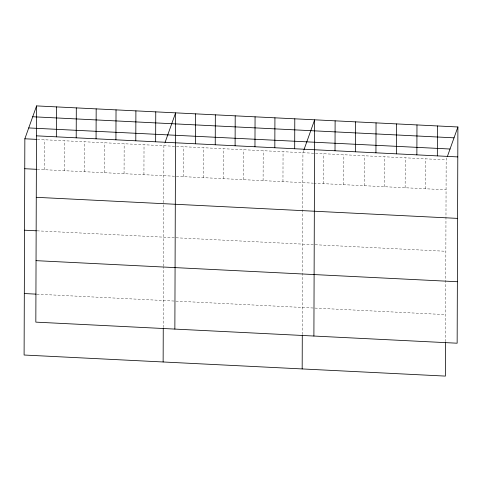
<?xml version="1.0" encoding="UTF-8"?>
<svg xmlns="http://www.w3.org/2000/svg" width="482" height="482" viewBox="0 0 482 482"><rect width="100%" height="100%" fill="white"/><g stroke="black" fill="none" stroke-linecap="round" stroke-linejoin="round"><path stroke-width="0.36" stroke-dasharray="2.41 1.81" d="M44.615 169.718L44.718 139.786M64.474 170.712L64.576 140.774M84.338 171.706L84.44 141.768M104.196 172.695L104.305 142.762M124.061 173.689L124.163 143.757M143.925 174.683L144.028 144.751M163.253 327.579L163.464 267.01M163.47 266.281L163.687 203.488M163.693 202.759L163.892 145.745L164.615 143.708M183.648 176.671L183.75 146.739M203.506 177.665L203.615 147.733M223.371 178.659L223.473 148.727M243.235 179.653L243.338 149.721M263.094 180.648L263.202 150.715M282.958 181.642L283.061 151.71M302.286 334.538L302.925 152.704L303.648 150.667M323.283 183.66L323.386 153.728M343.744 184.684L343.853 154.752M364.211 185.709L364.314 155.77M384.678 186.733L384.781 156.795M405.139 187.757L405.242 157.819M425.606 188.775L425.708 158.843M445.537 341.702L446.169 159.867L447.139 157.156M37.361 139.412L446.169 159.867M37.259 169.351L313.053 183.148M313.782 183.184L446.067 189.8M37.042 230.83L175.34 237.747M176.075 237.783L445.85 251.279M36.819 294.171L445.633 314.626"/><path stroke-width="0.72" d="M36.584 105.901L35.831 322.133L457.147 343.208L457.9 126.977L36.584 105.901L24.853 138.792L24.1 355.023L445.416 376.099L445.537 342.437M56.34 136.828L56.448 106.89M76.204 137.822L76.307 107.884M96.063 138.81L96.171 108.878M115.927 139.804L116.029 109.872M135.791 140.798L135.894 110.866M155.65 141.792L155.758 111.86M163.133 361.976L163.253 328.314M174.864 329.086L175.617 112.854L165.097 142.353M195.373 143.781L195.481 113.848M215.237 144.775L215.34 114.843M235.102 145.769L235.204 115.837M254.96 146.763L255.068 116.831M274.824 147.757L274.927 117.825M294.683 148.751L294.791 118.819M302.172 368.935L302.286 335.267M313.896 336.044L314.65 119.813L303.889 149.986M335.014 150.77L335.117 120.837M355.475 151.794L355.577 121.856M375.942 152.818L376.044 122.88M396.403 153.842L396.505 123.904M416.87 154.861L416.972 124.928M437.331 155.885L437.433 125.953M447.38 156.475L457.9 126.977M32.716 116.752L454.032 137.834M28.727 127.935L450.043 149.016M36.481 135.834L457.798 156.909M24.853 138.792L36.626 139.376M24.751 168.724L36.518 169.309M36.264 197.313L457.581 218.388M24.534 230.203L36.307 230.788M36.042 260.654L457.358 281.729M24.317 293.544L36.084 294.134"/></g></svg>
